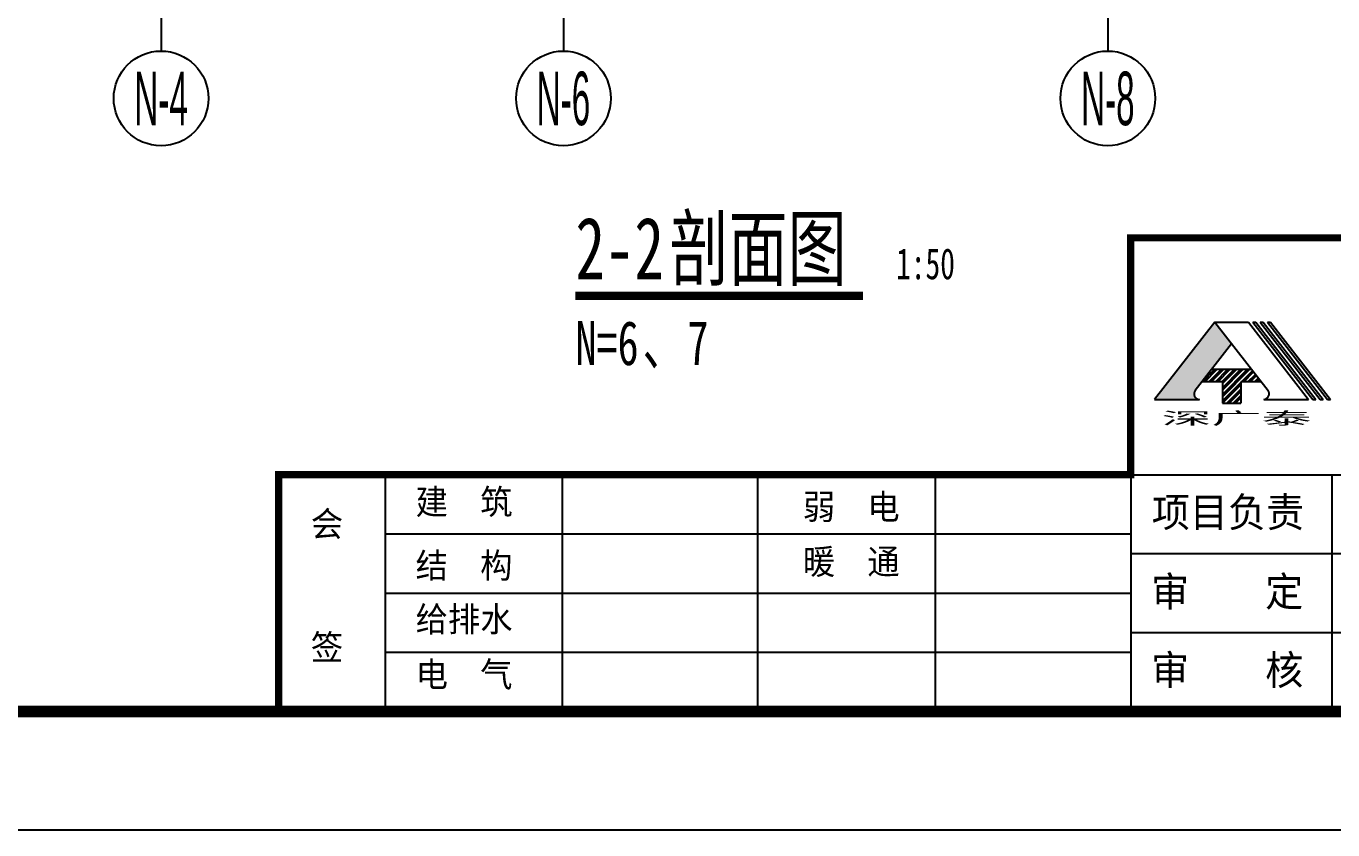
# Model space of a CAD drawing. Extents: x 718358 to 1668613, y -348838 to -159582.
# Drawn here: x 860041 to 865562, y -201635 to -198240 of the extents above; entities that cross this region are included whole.
import ezdxf
from ezdxf.enums import TextEntityAlignment as Align

# ---------------------------------------------------------------- set-up
doc = ezdxf.new("R2010")
doc.units = 0
doc.header["$LTSCALE"] = 1000
for name, color, linetype in [('建-图框', 4, 'Continuous'), ('建-符号', 3, 'Continuous'), ('建-符号说明', 7, 'Continuous'), ('建-轴标', 3, 'Continuous')]:
    doc.layers.add(name, color=color, linetype=linetype)
doc.styles.add('-宋体', font='', dxfattribs={"width": 0.8})
doc.styles.add('_TCH_AXIS', font='gt宽度调整.shx', dxfattribs={"bigfont": 'gt国标汉字.shx'})
doc.styles.add('图框', font='')
doc.styles.add('黑体字', font='simhei.ttf', dxfattribs={"width": 0.7})
doc.styles.get('-宋体').set_extended_font_data('NSimSun')
doc.styles.get('图框').set_extended_font_data('SimSun')

msp = doc.modelspace()

# ---------------------------------------------------------------- hatches: boundary and pattern name
at = {"layer": '建-图框'}
msp.add_hatch(color=256, dxfattribs=at).paths.add_polyline_path([(865134.4, -199581.4), (865063.3, -199490), (864809.1, -199816.5), (864998.9, -199816.5, -0.624253), (864980.6, -199779.1)])
h = msp.add_hatch(dxfattribs=at)
h.set_pattern_fill('STEEL', color=256, scale=155.457063, style=0)
h.set_pattern_definition([(45, (970352.374, -254269.144), (-13.740593, 13.740593), []), (45, (970352.374, -254259.428), (-13.740593, 13.740593), [])])
h.paths.add_polyline_path([(865095.7, -199832), (865173.1, -199832), (865173.1, -199742.7), (865260, -199742.7), (865219.8, -199691.1), (865049.1, -199691.1), (865008.9, -199742.7), (865095.7, -199742.7)])

# ---------------------------------------------------------------- linework, layer by layer
for p, q in [((873708.1, -199134.6), (864708.1, -199134.6)), ((864708.1, -199134.6), (864708.1, -201134.6)), ((865063.3, -199490), (864809.1, -199816.5)), ((865063.3, -199490), (865288.3, -199779.1)), ((865063.3, -199490), (865205.6, -199490)), ((865205.6, -199490), (865459.8, -199816.5)), ((865223.6, -199490), (865236.5, -199490)), ((865223.6, -199490), (865477.8, -199816.5)), ((865236.5, -199490), (865490.7, -199816.5)), ((865254.6, -199490), (865267.5, -199490)), ((865254.6, -199490), (865508.8, -199816.5)), ((865267.5, -199490), (865521.7, -199816.5)), ((865285.5, -199490), (865298.4, -199490)), ((865285.5, -199490), (865539.7, -199816.5)), ((865298.4, -199490), (865552.6, -199816.5)), ((865134.4, -199581.4), (864980.6, -199779.1)), ((865219.8, -199691.1), (865049.1, -199691.1)), ((865095.7, -199742.7), (865008.9, -199742.7)), ((865095.7, -199742.7), (865095.7, -199832)), ((865173.1, -199742.7), (865173.1, -199832)), ((865260, -199742.7), (865173.1, -199742.7)), ((864809.1, -199816.5), (864998.9, -199816.5)), ((865095.7, -199832), (865173.1, -199832)), ((865270, -199816.5), (865459.8, -199816.5)), ((865477.8, -199816.5), (865490.7, -199816.5)), ((865508.8, -199816.5), (865521.7, -199816.5)), ((865539.7, -199816.5), (865552.6, -199816.5)), ((861108.1, -200134.6), (861108.1, -201134.6)), ((861108.1, -200134.6), (873708.1, -200134.6)), ((861558.1, -200134.6), (861558.1, -201134.6)), ((862308.1, -201134.6), (862308.1, -200134.6)), ((863133.1, -201134.6), (863133.1, -200134.6)), ((863883.1, -201134.6), (863883.1, -200134.6)), ((864708.1, -200134.6), (873708.1, -200134.6)), ((865558.1, -200134.5), (865558.1, -201134.6)), ((861558.1, -200384.6), (864708.1, -200384.6)), ((864708.1, -200467.9), (872408.1, -200467.9)), ((861558.1, -200634.6), (864708.1, -200634.6)), ((864708.1, -200801.2), (869208.1, -200801.2)), ((861558.1, -200884.6), (864708.1, -200884.6)), ((861108.1, -201134.6), (873708.1, -201134.6))]:
    msp.add_line(p, q, dxfattribs=at)
msp.add_lwpolyline([(844508.1, -159584.6), (844508.1, -201634.6), (874208.1, -201634.6), (874208.1, -159584.6)], close=True, dxfattribs=at)
for points, const_width in [([(845008.1, -160834.6), (845008.1, -201134.6), (873708.1, -201134.6), (873708.1, -160834.6)], 50), ([(861108.1, -200134.6), (861108.1, -201134.6), (873708.1, -201134.6), (873708.1, -199134.6), (864708.1, -199134.6), (864708.1, -200134.6)], 30)]:
    msp.add_lwpolyline(points, close=True, dxfattribs=dict(at, const_width=const_width))
for centre, start, end in [((864998.9, -199793.3), 142.1016, 270), ((865270, -199793.3), 270, 37.8984)]:
    msp.add_arc(centre, 23.2, start, end, dxfattribs=at)
at = {"layer": '建-符号', "const_width": 35}
msp.add_lwpolyline([(862362.3, -199379.2), (863576.6, -199379.2)], dxfattribs=at)
at = {"layer": '建-轴标'}
for p, q in [((860610.9, -197045.5), (860611.4, -198345.5)), ((862310.9, -197045.5), (862311.4, -198345.5)), ((864610.9, -197345.5), (864611.4, -198345.5))]:
    msp.add_line(p, q, dxfattribs=at)
for centre in [(860611.4, -198545.5), (862311.4, -198545.5), (864611.4, -198545.5)]:
    msp.add_circle(centre, 200, dxfattribs=at)

# ---------------------------------------------------------------- texts
at = {"layer": '建-图框', "style": '-宋体', "width": 3}
msp.add_text('深广泰 ', height=51.6, dxfattribs=at).set_placement((864838.3, -199922.1))
at = {"layer": '建-图框', "style": '图框', "oblique": 360, "width": 0.9442}
for s, height, p in [('建  筑', 105.98, (861686.9, -200302.6)), ('弱  电', 105.98, (863322.6, -200323.5)), ('项目负责', 125, (864797.2, -200355.5)), ('会', 106, (861244.1, -200395.5)), ('结  构', 105.98, (861686.9, -200571.1)), ('暖  通', 105.98, (863322.6, -200555.2)), ('审    定', 125, (864794.2, -200690.8)), ('给排水', 105.98, (861686.9, -200797.8)), ('签', 106, (861244.1, -200916.6)), ('电  气', 105.98, (861686.9, -201030.8)), ('审    核', 125, (864794.2, -201021.9))]:
    msp.add_text(s, height=height, rotation=0, dxfattribs=at).set_placement(p)
at = {"layer": '建-符号说明', "style": '黑体字', "width": 0.7}
for s, height, p in [('剖面图', 261.39, (862759.2, -199309.2)), ('2-2', 261.39, (862362.3, -199309.2)), ('1:50', 130.7, (863716.6, -199309.2)), ('N=6', 186.71, (862362.3, -199671.9)), ('7', 186.7, (862834.9, -199671.9)), ('、', 186.7, (862645.9, -199671.9))]:
    msp.add_text(s, height=height, dxfattribs=at).set_placement(p)
at = {"layer": '建-轴标', "style": '_TCH_AXIS'}
for s, width, p, p2 in [('N-4', 0.333333, (860498.3, -198658.7), (860724.6, -198658.7)), ('N-6', 0.344262, (862198.3, -198658.7), (862424.6, -198658.7)), ('N-8', 0.33871, (864498.3, -198658.7), (864724.6, -198658.7))]:
    msp.add_text(s, height=226.27, dxfattribs=dict(at, width=width)).set_placement(p, p2, align=Align.FIT)

doc.saveas('drawing.dxf')
